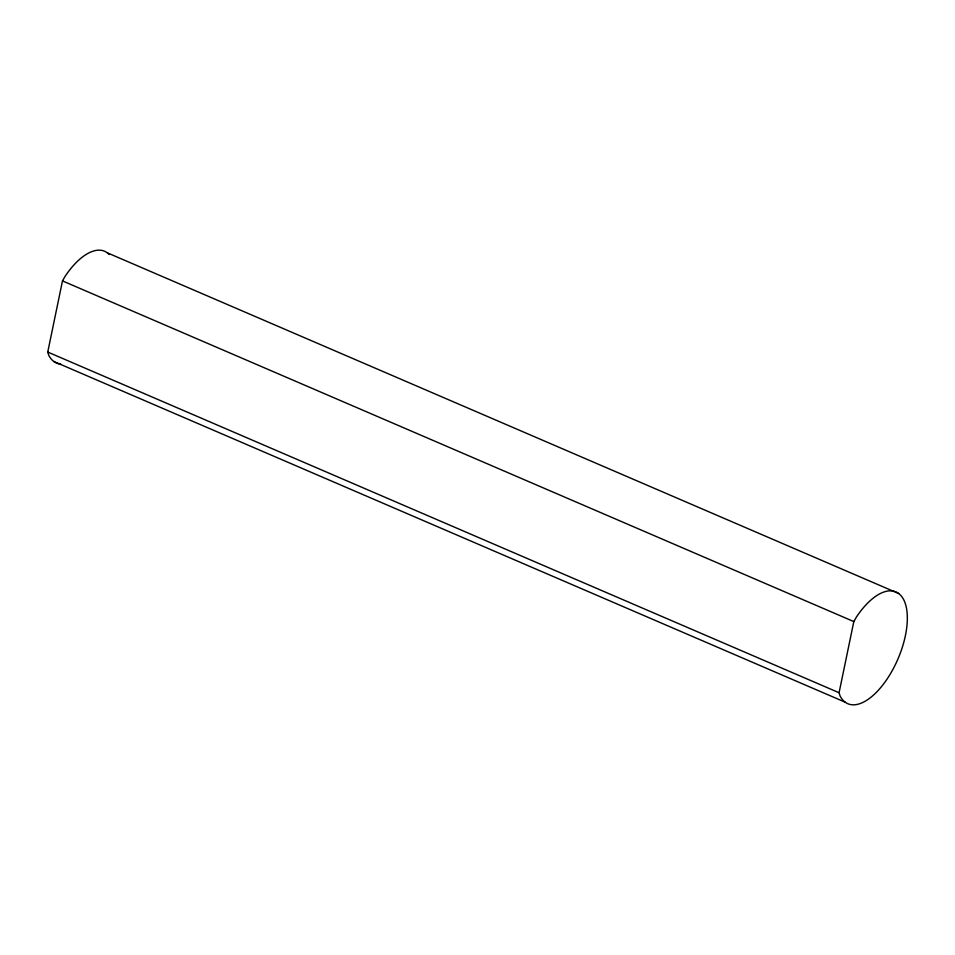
<?xml version="1.0" encoding="UTF-8"?>
<svg xmlns="http://www.w3.org/2000/svg" width="955" height="955" viewBox="0 0 955 955"><rect width="100%" height="100%" fill="white"/><g stroke="black" fill="none" stroke-linecap="round" stroke-linejoin="round"><path stroke-width="1.43" d="M60.75 364.106A60.845 28.34 -66.7 0 1 48.717 355.2L47.75 352.061L62.481 280.901L65.012 276.484A60.845 28.34 -66.7 0 1 109.228 254.519M839.075 692.733L853.818 621.574L856.337 617.157A60.845 28.34 -66.7 0 1 903.74 599.8A60.845 28.34 -66.7 0 1 887.446 678.516A60.845 28.34 -66.7 0 1 840.042 695.873L839.075 692.733L47.75 352.061M107.306 252.824L898.631 593.497M62.481 280.901L853.818 621.574M53.826 361.503L845.151 702.176"/></g></svg>
